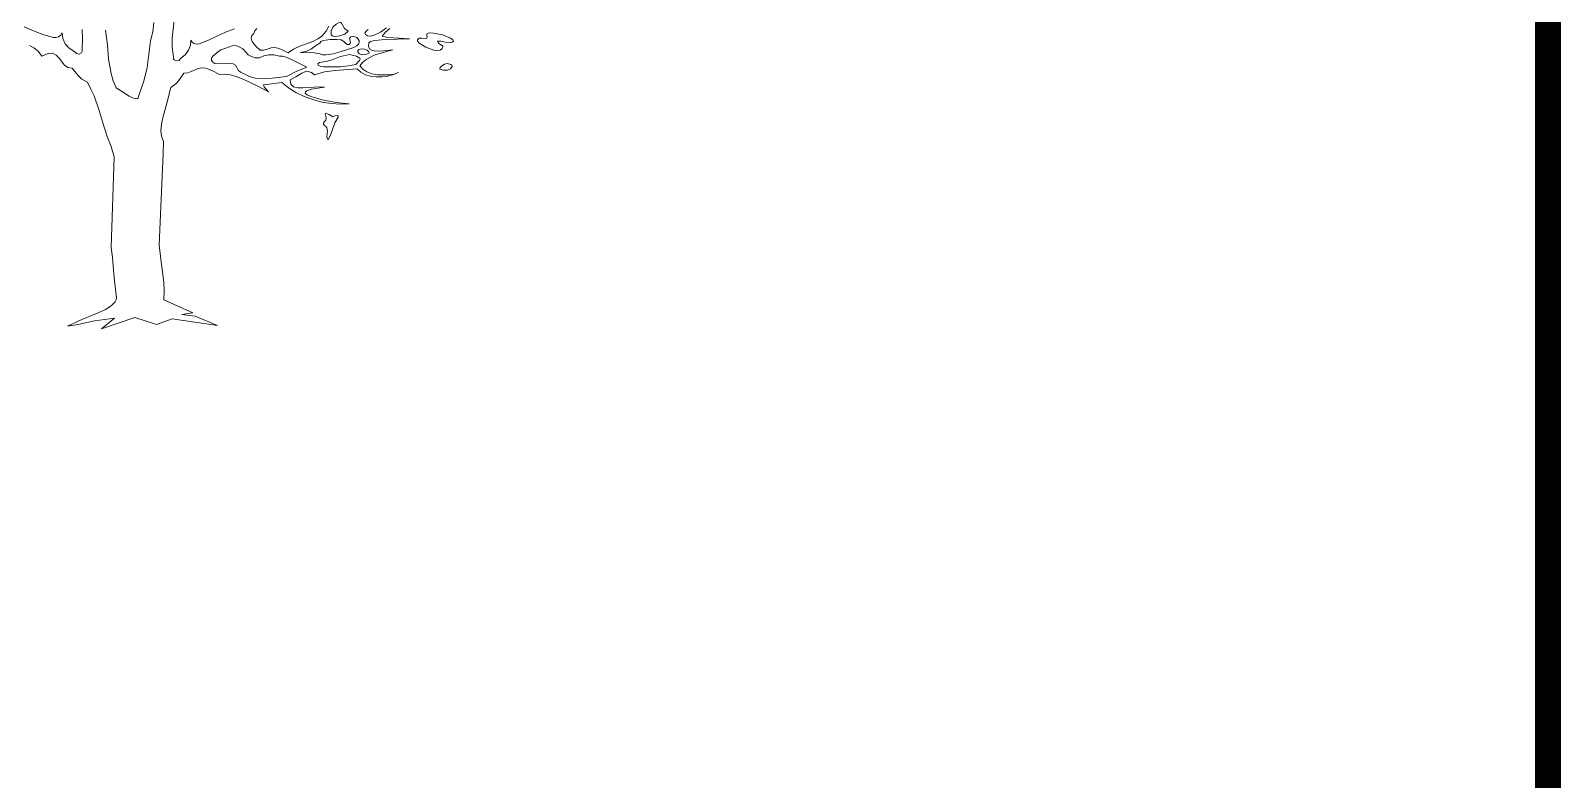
# Model space of a CAD drawing. Header units: inches. Extents: x -8940 to 26362, y -28010 to 990.
# Drawn here: x 4447.98 to 4453.12, y -7389.7 to -7387.17 of the extents above; entities that cross this region are included whole.
import ezdxf

# ---------------------------------------------------------------- set-up
doc = ezdxf.new("R2010")
doc.units = ezdxf.units.IN
doc.header["$MEASUREMENT"] = 0
doc.layers.add('Text', color=7, linetype='Continuous')
doc.layers.add('TREE', color=3, linetype='Continuous', lineweight=15)

# ---------------------------------------------------------------- blocks, each defined once
blk = doc.blocks.new('tree2')
at = {"layer": 'TREE'}
for points in [[(5207.2682, 5946.3505), (5207.1817, 5946.3209), (5207.2156, 5946.3493), (5207.1632, 5946.3416), (5207.1192, 5946.3327), (5207.0918, 5946.3284), (5207.1299, 5946.3453), (5207.1727, 5946.3629), (5207.1915, 5946.3721), (5207.2069, 5946.3816), (5207.2168, 5946.3915), (5207.2196, 5946.3967), (5207.2202, 5946.402), (5207.2143, 5946.4546), (5207.2103, 5946.5076), (5207.2069, 5946.5341), (5207.2141, 5946.7717), (5207.2067, 5946.7982), (5207.1962, 5946.8244), (5207.1848, 5946.8601), (5207.1744, 5946.8958), (5207.1617, 5946.9315), (5207.1537, 5946.9491), (5207.1442, 5946.9666), (5207.1294, 5946.9753), (5207.1198, 5946.9848), (5207.1044, 5947.0039), (5207.0934, 5947.0054), (5207.0847, 5947.0116), (5207.0706, 5947.0298), (5207.0629, 5947.0378), (5207.0533, 5947.0427), (5207.0413, 5947.0424), (5207.0253, 5947.035), (5207.0152, 5947.0479), (5207.0044, 5947.0572), (5206.993, 5947.0627)], [(5207.1922, 5947.103), (5207.1968, 5947.0652), (5207.1999, 5947.0273), (5207.2064, 5946.9894), (5207.2116, 5946.9706), (5207.2196, 5946.9522), (5207.2338, 5946.9435), (5207.2541, 5946.9306), (5207.2636, 5946.9257), (5207.272, 5946.9238), (5207.2754, 5946.9244), (5207.2778, 5946.9263), (5207.2803, 5946.9343), (5207.2803, 5946.9343)], [(5207.2682, 5946.3508), (5207.3257, 5946.3323), (5207.3665, 5946.347), (5207.4855, 5946.33), (5207.4268, 5946.3539), (5207.3914, 5946.3583), (5207.4209, 5946.3628), (5207.3446, 5946.3967), (5207.3458, 5946.4204), (5207.3449, 5946.4435), (5207.3387, 5946.4897), (5207.3326, 5946.5405), (5207.3428, 5946.7806), (5207.3434, 5946.812), (5207.3388, 5946.8259), (5207.3372, 5946.8407), (5207.3388, 5946.857), (5207.3422, 5946.8739), (5207.3526, 5946.9118), (5207.3631, 5946.9534), (5207.376, 5946.9623), (5207.3841, 5946.9716), (5207.397, 5946.9903), (5207.4075, 5946.9913), (5207.4164, 5946.9947), (5207.433, 5947.0023), (5207.4429, 5947.0042), (5207.4549, 5947.0033), (5207.4706, 5946.9977), (5207.4909, 5946.987), (5207.5035, 5946.9882), (5207.5189, 5946.986), (5207.5362, 5946.9811), (5207.554, 5946.9743), (5207.5894, 5946.9577), (5207.6187, 5946.9417), (5207.611, 5946.9503), (5207.6076, 5946.9549), (5207.6061, 5946.9599), (5207.6535, 5946.966), (5207.6711, 5946.9525), (5207.6908, 5946.9401), (5207.7123, 5946.9297), (5207.7354, 5946.9214), (5207.7588, 5946.9149), (5207.7828, 5946.9109), (5207.8069, 5946.9093), (5207.8299, 5946.9106), (5207.7958, 5946.914), (5207.7594, 5946.9208), (5207.7299, 5946.9294), (5207.7203, 5946.934), (5207.7154, 5946.9386), (5207.716, 5946.9417), (5207.7194, 5946.9445), (5207.732, 5946.9488), (5207.7659, 5946.954), (5207.7533, 5946.9552), (5207.7388, 5946.9543), (5207.7086, 5946.9518), (5207.6954, 5946.9522), (5207.6846, 5946.9549), (5207.6778, 5946.9617), (5207.676, 5946.9728), (5207.6901, 5946.9811), (5207.7062, 5946.9907), (5207.7145, 5946.994), (5207.7228, 5946.9947), (5207.7314, 5946.9925), (5207.7397, 5946.9863), (5207.7659, 5946.9937), (5207.7939, 5946.9974), (5207.8512, 5947.002), (5207.8607, 5946.9931), (5207.8731, 5946.9866), (5207.8866, 5946.9826), (5207.9014, 5946.9808), (5207.9168, 5946.9808), (5207.9319, 5946.9829), (5207.9463, 5946.987), (5207.9596, 5946.9922), (5207.9479, 5946.9882), (5207.934, 5946.986), (5207.9042, 5946.986), (5207.8897, 5946.9891), (5207.8768, 5946.9937), (5207.866, 5947.0008), (5207.8583, 5947.01), (5207.8663, 5947.0193), (5207.8752, 5947.0267), (5207.8962, 5947.0375), (5207.9196, 5947.0448), (5207.9451, 5947.0516), (5207.9202, 5947.0492), (5207.898, 5947.0485), (5207.8897, 5947.0507), (5207.8835, 5947.0547), (5207.8808, 5947.0609), (5207.8814, 5947.0704), (5207.8866, 5947.0738), (5207.8965, 5947.0759), (5207.9245, 5947.0784), (5207.9885, 5947.0809), (5207.9467, 5947.083), (5207.9279, 5947.0846), (5207.9165, 5947.0877), (5207.9251, 5947.0981), (5207.9368, 5947.1074)], [(5207.3188, 5947.1234), (5207.316, 5947.099), (5207.3095, 5947.0756), (5207.3006, 5947.0051), (5207.2926, 5946.9697), (5207.2803, 5946.9349), (5207.2803, 5946.9349)], [(5207.1112, 5947.0467), (5207.1155, 5947.0418), (5207.1226, 5947.0402), (5207.1288, 5947.0436), (5207.1303, 5947.0473), (5207.1303, 5947.0522), (5207.1319, 5947.079), (5207.1303, 5947.1052)], [(5206.9782, 5947.112), (5207.0028, 5947.1018), (5207.0278, 5947.0917), (5207.0549, 5947.0836), (5207.0623, 5947.084), (5207.069, 5947.0861), (5207.0746, 5947.0904), (5207.0783, 5947.096), (5207.0798, 5947.0815), (5207.086, 5947.0676), (5207.0964, 5947.0559), (5207.1112, 5947.0467)], [(5207.3881, 5947.0291), (5207.3844, 5947.0242), (5207.3779, 5947.0227), (5207.3717, 5947.0251), (5207.3702, 5947.0285), (5207.3699, 5947.0331), (5207.3668, 5947.0578), (5207.3665, 5947.0821), (5207.3717, 5947.1298)], [(5207.5297, 5947.1071), (5207.506, 5947.0984), (5207.4838, 5947.0873), (5207.4617, 5947.0766), (5207.4376, 5947.0673), (5207.4306, 5947.0667), (5207.4241, 5947.0686), (5207.4185, 5947.0719), (5207.4152, 5947.0769), (5207.4145, 5947.0636), (5207.4096, 5947.0504), (5207.4007, 5947.0387), (5207.3881, 5947.0291)], [(5207.7773, 5947.1138), (5207.7699, 5947.1006), (5207.7579, 5947.087), (5207.7483, 5947.0803), (5207.7354, 5947.0738), (5207.7012, 5947.0609), (5207.6846, 5947.0538), (5207.6701, 5947.0436), (5207.655, 5947.0519), (5207.6433, 5947.0562), (5207.6338, 5947.0575), (5207.6261, 5947.0569), (5207.6125, 5947.0528), (5207.6055, 5947.051), (5207.5971, 5947.051), (5207.587, 5947.0606), (5207.5774, 5947.0716), (5207.5747, 5947.0775), (5207.5737, 5947.0833), (5207.5753, 5947.0889), (5207.5802, 5947.0941), (5207.5827, 5947.1018), (5207.5882, 5947.108)], [(5207.8278, 5947.1003), (5207.8192, 5947.0929), (5207.8059, 5947.088), (5207.7924, 5947.087), (5207.7868, 5947.0886), (5207.7828, 5947.091), (5207.7828, 5947.1012), (5207.7878, 5947.1108), (5207.7961, 5947.1191), (5207.8059, 5947.124), (5207.8084, 5947.1237), (5207.8102, 5947.1218), (5207.8136, 5947.1154), (5207.8182, 5947.1074), (5207.8278, 5947.1003)], [(5207.9282, 5947.1092), (5207.9128, 5947.0981), (5207.8937, 5947.0895), (5207.8851, 5947.0877), (5207.8786, 5947.0886), (5207.8731, 5947.0923), (5207.8712, 5947.095), (5207.8718, 5947.0975), (5207.874, 5947.1), (5207.8801, 5947.1046)], [(5207.8407, 5947.0867), (5207.846, 5947.0858), (5207.8506, 5947.0836), (5207.8564, 5947.0759), (5207.8567, 5947.0716), (5207.8549, 5947.0667), (5207.8503, 5947.0621), (5207.8429, 5947.0578), (5207.8069, 5947.0461), (5207.7884, 5947.0415), (5207.769, 5947.039), (5207.7604, 5947.039), (5207.7539, 5947.0415), (5207.7388, 5947.0442), (5207.7028, 5947.0448), (5207.7197, 5947.0485), (5207.7317, 5947.0547), (5207.7419, 5947.0621), (5207.753, 5947.0692), (5207.7563, 5947.0732), (5207.7625, 5947.0759), (5207.7801, 5947.0787), (5207.7982, 5947.0787), (5207.8096, 5947.0775), (5207.8161, 5947.0738), (5207.8207, 5947.0689), (5207.8247, 5947.0658), (5207.8306, 5947.0658), (5207.833, 5947.0682), (5207.8336, 5947.071), (5207.8321, 5947.0778), (5207.8321, 5947.084), (5207.8349, 5947.0858), (5207.8407, 5947.0867)], [(5208.0622, 5947.0743), (5208.0702, 5947.0746), (5208.0828, 5947.0722), (5208.0954, 5947.0706), (5208.1001, 5947.0716), (5208.1034, 5947.0743), (5208.1022, 5947.0783), (5208.096, 5947.0826), (5208.0748, 5947.0906), (5208.0514, 5947.0956), (5208.0425, 5947.0962), (5208.0375, 5947.095), (5208.0342, 5947.0934), (5208.0339, 5947.09), (5208.0345, 5947.086), (5208.0329, 5947.0814), (5208.0203, 5947.0823), (5208.0141, 5947.082), (5208.0092, 5947.0783), (5208.0092, 5947.0746), (5208.0135, 5947.0694), (5208.0311, 5947.0586), (5208.0523, 5947.0509), (5208.0619, 5947.0497), (5208.0689, 5947.0509), (5208.0742, 5947.0552), (5208.076, 5947.0586), (5208.0754, 5947.0614), (5208.0726, 5947.0635), (5208.0656, 5947.0682), (5208.0631, 5947.0709), (5208.0622, 5947.0743)], [(5207.4693, 5947.0242), (5207.4693, 5947.0301), (5207.4734, 5947.035), (5207.4835, 5947.0439), (5207.494, 5947.0513), (5207.5042, 5947.0553), (5207.5239, 5947.0621), (5207.5331, 5947.0627), (5207.5423, 5947.0599), (5207.5516, 5947.0541), (5207.5596, 5947.0455), (5207.5654, 5947.039), (5207.5741, 5947.0341), (5207.5842, 5947.031), (5207.595, 5947.0304), (5207.6067, 5947.0356), (5207.6196, 5947.0387), (5207.6332, 5947.039), (5207.648, 5947.035), (5207.656, 5947.0347), (5207.6649, 5947.0325), (5207.6831, 5947.0248), (5207.7018, 5947.015), (5207.7197, 5947.0067), (5207.6911, 5946.9953), (5207.6661, 5946.9823), (5207.6282, 5946.9774), (5207.6088, 5946.9756), (5207.5888, 5946.9768), (5207.5762, 5946.9796), (5207.5654, 5946.9836), (5207.5457, 5946.9928), (5207.5392, 5946.9983), (5207.5356, 5947.0054), (5207.5322, 5947.0116), (5207.5263, 5947.0153), (5207.5103, 5947.0156), (5207.4931, 5947.0147), (5207.4783, 5947.0162), (5207.4727, 5947.0193), (5207.4693, 5947.0242)], [(5207.8475, 5947.0134), (5207.8284, 5947.0097), (5207.8072, 5947.0076), (5207.7628, 5947.0073), (5207.7539, 5947.0088), (5207.7493, 5947.0113), (5207.7486, 5947.0147), (5207.7523, 5947.0184), (5207.7736, 5947.0218), (5207.7902, 5947.0273), (5207.8078, 5947.0341), (5207.8312, 5947.0399), (5207.8497, 5947.0347), (5207.8583, 5947.0301), (5207.8589, 5947.027), (5207.8574, 5947.0236), (5207.8475, 5947.0134)], [(5207.8829, 5947.0427), (5207.874, 5947.0393), (5207.8647, 5947.039), (5207.8567, 5947.0415), (5207.8527, 5947.0467), (5207.8527, 5947.0498), (5207.8552, 5947.0522), (5207.8638, 5947.0547), (5207.8706, 5947.0538), (5207.8774, 5947.0507), (5207.882, 5947.0467), (5207.8829, 5947.0427)], [(5208.068, 5947.001), (5208.0776, 5946.9983), (5208.0877, 5946.9986), (5208.096, 5947.002), (5208.1004, 5947.0078), (5208.0997, 5947.0112), (5208.097, 5947.0137), (5208.0877, 5947.0155), (5208.08, 5947.014), (5208.0733, 5947.01), (5208.0686, 5947.0054), (5208.068, 5947.001)], [(5207.7697, 5946.8719), (5207.7688, 5946.8785), (5207.7677, 5946.8822), (5207.768, 5946.8857), (5207.7775, 5946.8822), (5207.7872, 5946.8765), (5207.793, 5946.8788), (5207.799, 5946.8797), (5207.8013, 5946.8788), (5207.8016, 5946.8751), (5207.7927, 5946.8607), (5207.7872, 5946.8457), (5207.7823, 5946.8308), (5207.7752, 5946.8164), (5207.772, 5946.8222), (5207.7726, 5946.8345), (5207.7731, 5946.8397), (5207.772, 5946.8472), (5207.7694, 5946.8512), (5207.7651, 5946.8541), (5207.7631, 5946.8567), (5207.7631, 5946.8593), (5207.7657, 5946.8636), (5207.7694, 5946.8679), (5207.7697, 5946.8719)]]:
    blk.add_lwpolyline(points, dxfattribs=at)

msp = doc.modelspace()

# ---------------------------------------------------------------- hatches: boundary and pattern name
at = {"layer": 'Text', "lineweight": 25}
h = msp.add_hatch(dxfattribs=at)
h.set_pattern_fill('ACAD_ISO07W100', color=0, scale=0.784833, style=0)
h.set_pattern_definition([(0, (-582.442, -27753.198), (0, 3.9241642), [0.3924164, -2.35449854])])
h.paths.add_polyline_path([(4453.012436, -7368.509246), (4432.544063, -7360.765981), (4417.35118, -7356.454306), (4399.865945, -7352.632595), (4389.807755, -7348.417064), (4382.319111, -7347.246699), (4375.943644, -7343.680138), (4368.217405, -7333.076598), (4361.929936, -7322.334389), (4357.719224, -7314.672477), (4356.412451, -7309.03143), (4355.412858, -7306.651874), (4313.200953, -7306.651874), (4313.200953, -7400.608297), (4453.122434, -7400.608297)])
h.paths.add_polyline_path([(4387.774257, -7337.654416), (4394.795484, -7337.654416), (4394.795484, -7334.638043), (4387.774257, -7334.638043)], flags=25)

# ---------------------------------------------------------------- linework, layer by layer
at = {"layer": 'Text', "const_width": 0.117725}
msp.add_lwpolyline([(4313.200953, -7306.651874), (4453.122434, -7306.651874), (4453.122434, -7400.608297), (4313.200953, -7400.608297)], close=True, dxfattribs=at)
at = {"layer": 'Text'}
msp.add_lwpolyline([(4389.807755, -7348.417064), (4399.865945, -7352.632595), (4417.35118, -7356.454306), (4432.544063, -7360.765981), (4453.012436, -7368.509246), (4453.122434, -7400.608297), (4453.122434, -7400.608297), (4453.122434, -7366.508718), (4445.271976, -7363.354465), (4446.882342, -7362.951401), (4447.771124, -7362.685157), (4448.101117, -7362.121237), (4447.621527, -7361.498152), (4446.165157, -7360.309299), (4444.977182, -7359.686214), (4441.787249, -7358.310619), (4437.928529, -7356.252774), (4434.333804, -7354.045167), (4429.124313, -7351.014792), (4425.155596, -7348.021395)], dxfattribs=at)

# ---------------------------------------------------------------- block references
at = {"layer": 'TREE', "color": 3, "xscale": 1.288602291024512, "yscale": 1.288602291008523, "zscale": 1.288602291016571}
msp.add_blockref('tree2', (-2261.763195, -15050.617343), dxfattribs=at)

doc.saveas('drawing.dxf')
